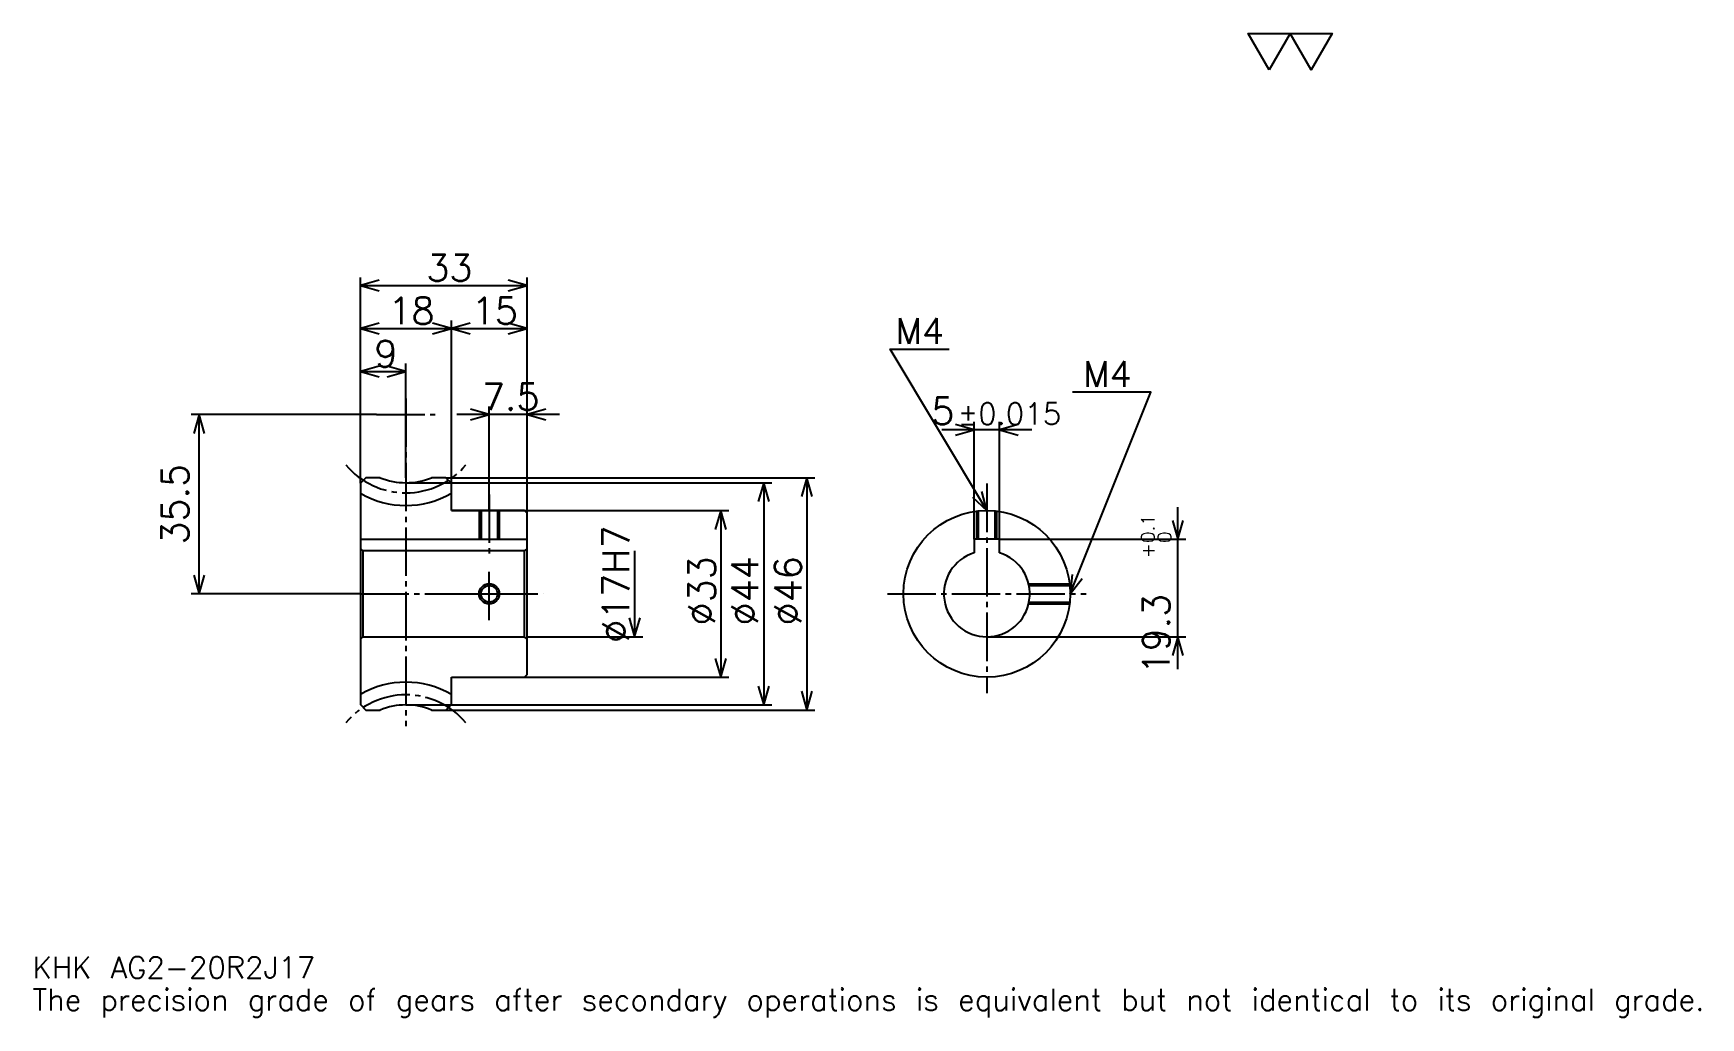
# Model space of a CAD drawing. Extents: x 11 to 341, y 4 to 199.
import ezdxf

# ---------------------------------------------------------------- set-up
doc = ezdxf.new("R2010")
doc.units = 0
doc.linetypes.add('DASHDOT', pattern=[12.774193, 9.580645, -1.064516, 1.064516, -1.064516])
doc.layers.get('0').update_dxf_attribs({"linetype": 'CONTINUOUS'})
doc.layers.add('DASHDOT', color=6, linetype='DASHDOT')
doc.styles.add('KANJI', font='TXT', dxfattribs={"bigfont": 'BIGFONT'})

msp = doc.modelspace()

# ---------------------------------------------------------------- linework, layer by layer
at = {"color": 5}
for p, q in [((75.580643, 110.822578), (75.580643, 150.467743)), ((75.580643, 148.870972), (108.580643, 148.870972)), ((108.580643, 110.822578), (108.580643, 150.467743)), ((93.580643, 110.822578), (93.580643, 141.951614)), ((75.580643, 140.354828), (93.580643, 140.354828)), ((93.580643, 140.354828), (108.580643, 140.354828)), ((84.580643, 110.822578), (84.580643, 133.435486)), ((75.580643, 131.838715), (84.580643, 131.838715)), ((78.774193, 123.322578), (42.048386, 123.322578)), ((43.645157, 87.822578), (43.645157, 123.322578)), ((114.967743, 123.322578), (94.693542, 123.322578)), ((101.080643, 110.822578), (101.080643, 124.919357)), ((208.483871, 120.290321), (190.709671, 120.290321)), ((197.096771, 98.622581), (197.096771, 121.8871)), ((202.096771, 98.622581), (202.096771, 121.8871)), ((75.580643, 109.758064), (75.580643, 110.822578)), ((84.580643, 109.822578), (108.580643, 109.822578)), ((92.516129, 110.822578), (108.580643, 110.822578)), ((93.580643, 109.758064), (93.580643, 110.822578)), ((101.080643, 104.322578), (101.080643, 110.822578)), ((101.080643, 104.322578), (101.080643, 110.822578)), ((108.580643, 110.822578), (165.532257, 110.822578)), ((108.580643, 103.822578), (108.580643, 110.822578)), ((108.580643, 109.822578), (157.016129, 109.822578)), ((155.419357, 109.822578), (155.419357, 65.822578)), ((163.935486, 110.822578), (163.935486, 64.822578)), ((93.580643, 104.322578), (108.580643, 104.322578)), ((108.580643, 104.322578), (148.5, 104.322578)), ((146.903229, 104.322578), (146.903229, 71.322578)), ((237.3871, 72.935486), (237.3871, 105.009674)), ((129.870972, 96.322578), (129.870972, 79.322578)), ((202.096771, 98.622581), (238.983871, 98.622581)), ((75.580643, 87.822578), (42.048386, 87.822578)), ((108.580643, 79.322578), (131.467743, 79.322578)), ((199.596771, 79.322578), (238.983871, 79.322578)), ((93.580643, 71.322578), (108.580643, 71.322578)), ((108.580643, 71.322578), (148.5, 71.322578)), ((84.580643, 65.822578), (108.580643, 65.822578)), ((92.516129, 64.822578), (108.580643, 64.822578)), ((108.580643, 65.822578), (157.016129, 65.822578)), ((108.580643, 64.822578), (165.532257, 64.822578))]:
    msp.add_line(p, q, dxfattribs=at)
at = {"color": 4}
for p, q in [((75.580643, 98.622581), (108.580643, 98.622581)), ((108.580643, 96.822578), (108.080643, 96.322578)), ((75.580643, 78.822578), (76.080643, 79.322578)), ((108.580643, 78.822578), (108.080643, 79.322578))]:
    msp.add_line(p, q, dxfattribs=at)
at = {"color": 7}
msp.add_lwpolyline([(255.483871, 191.6129), (251.33226, 198.809036), (267.938721, 198.809036), (263.787109, 191.6129), (259.635498, 198.809036), (255.483871, 191.6129)], dxfattribs=at)
at = {"color": 5}
for points in [[(79.30645, 149.935486), (75.580643, 148.870972), (79.30645, 147.806442)], [(104.854836, 147.806442), (108.580643, 148.870972), (104.854836, 149.935486)], [(79.30645, 141.419357), (75.580643, 140.354828), (79.30645, 139.290314)], [(89.854836, 139.290314), (93.580643, 140.354828), (89.854836, 141.419357)], [(97.30645, 141.419357), (93.580643, 140.354828), (97.30645, 139.290314)], [(104.854836, 139.290314), (108.580643, 140.354828), (104.854836, 141.419357)], [(199.596771, 104.322578), (180.435486, 136.258057), (192.145157, 136.258057)], [(79.30645, 132.903229), (75.580643, 131.838715), (79.30645, 130.774185)], [(80.854836, 130.774185), (84.580643, 131.838715), (80.854836, 132.903229)], [(216.096771, 87.822578), (232.064514, 127.741928), (216.522583, 127.741928)], [(44.709675, 119.596771), (43.645157, 123.322578), (42.580643, 119.596771)], [(97.354836, 122.258057), (101.080643, 123.322578), (97.354836, 124.3871)], [(112.30645, 124.3871), (108.580643, 123.322578), (112.30645, 122.258057)], [(193.370972, 119.225807), (197.096771, 120.290321), (193.370972, 121.354843)], [(205.822571, 121.354843), (202.096771, 120.290321), (205.822571, 119.225807)], [(156.483871, 106.096771), (155.419357, 109.822578), (154.354843, 106.096771)], [(165, 107.096771), (163.935486, 110.822578), (162.870972, 107.096771)], [(196.767044, 106.969742), (199.596771, 104.322578), (198.592682, 108.065125)], [(147.967743, 100.596771), (146.903229, 104.322578), (145.838715, 100.596771)], [(236.322586, 102.348389), (237.3871, 98.622581), (238.451614, 102.348389)], [(42.580643, 91.548386), (43.645157, 87.822578), (44.709675, 91.548386)], [(216.492126, 91.677254), (216.096771, 87.822578), (218.468872, 90.886551)], [(128.806442, 83.048386), (129.870972, 79.322578), (130.935486, 83.048386)], [(238.451614, 75.596771), (237.3871, 79.322578), (236.322586, 75.596771)], [(145.838715, 75.048386), (146.903229, 71.322578), (147.967743, 75.048386)], [(154.354843, 69.548386), (155.419357, 65.822578), (156.483871, 69.548386)], [(162.870972, 68.548386), (163.935486, 64.822578), (165, 68.548386)]]:
    msp.add_lwpolyline(points, dxfattribs=at)
at = {"color": 4}
for points in [[(79.481621, 110.822578), (76.645157, 110.822578), (75.580643, 109.758064), (75.580643, 78.822578)], [(93.580643, 104.322578), (93.580643, 109.758064), (92.516129, 110.822578), (89.679665, 110.822578)], [(93.580643, 71.322578), (108.080643, 71.322578), (108.580643, 71.822578), (108.580643, 103.822578), (108.080643, 104.322578), (93.580643, 104.322578)], [(99.080643, 104.322578), (99.080643, 98.622581)], [(99.46064, 104.322578), (99.46064, 98.622581)], [(102.700645, 104.322578), (102.700645, 98.622581)], [(103.080643, 104.322578), (103.080643, 98.622581)], [(197.596771, 98.622581), (197.596771, 104.20092)], [(197.976776, 98.622581), (197.976776, 104.242859)], [(201.216766, 98.622581), (201.216766, 104.242859)], [(201.596771, 98.622581), (201.596771, 104.20092)], [(75.580643, 96.822578), (76.080643, 96.322578), (76.080643, 79.322578), (108.080643, 79.322578), (108.080643, 96.322578), (76.080643, 96.322578)], [(202.096771, 95.946617), (202.096771, 98.622581), (197.096771, 98.622581), (197.096771, 95.946617)], [(207.858124, 89.822578), (215.975113, 89.822578)], [(207.940964, 89.442581), (216.017044, 89.442581)], [(207.858124, 85.822578), (215.975113, 85.822578)], [(207.940964, 86.202576), (216.017044, 86.202576)], [(75.580643, 78.822578), (75.580643, 65.887093), (76.645157, 64.822578), (79.481621, 64.822578)], [(89.679665, 64.822578), (92.516129, 64.822578), (93.580643, 65.887093), (93.580643, 71.322578)]]:
    msp.add_lwpolyline(points, dxfattribs=at)
for centre, radius in [((199.596771, 87.822578), 16.5), ((101.080643, 87.822578), 1.62)]:
    msp.add_circle(centre, radius, dxfattribs=at)
at = {"color": 7}
msp.add_circle((101.080643, 87.822578), 2, dxfattribs=at)
at = {"color": 4}
for centre, radius, start, end in [((84.580643, 123.322578), 13.5, 247.80839416, 292.19160389), ((84.580643, 123.322578), 18, 239.99999955, 300.00000045), ((199.596771, 87.822578), 8.5, 107.10463483, 72.89536517), ((84.580643, 52.322578), 18, 59.99999955, 120.00000045), ((84.580643, 52.322578), 13.5, 67.80839611, 112.19160584)]:
    msp.add_arc(centre, radius, start, end, dxfattribs=at)
at = {"layer": 'DASHDOT', "color": 7}
for p, q in [((84.580643, 126.516129), (84.580643, 61.629028)), ((78.774193, 123.322578), (90.387093, 123.322578)), ((199.596771, 109.645157), (199.596771, 68.129028)), ((75.580643, 87.822578), (111.774193, 87.822578)), ((179.903229, 87.822578), (219.290314, 87.822578))]:
    msp.add_line(p, q, dxfattribs=at)
for points in [[(101.080643, 107.516129), (101.080643, 95.429031)], [(101.080643, 82.629028), (101.080643, 93.016129)], [(95.887093, 87.822578), (106.274193, 87.822578)]]:
    msp.add_lwpolyline(points, dxfattribs=at)
for centre, start, end in [((84.580643, 123.322578), 219.99999848, 320.00000352), ((84.580643, 52.322578), 39.99999648, 140.00000152)]:
    msp.add_arc(centre, 15.5, start, end, dxfattribs=at)

# ---------------------------------------------------------------- texts
at = {"color": 7, "style": 'KANJI'}
for s, height, p in [('33', 5.322581, (88.620964, 149.72258)), ('18', 5.322581, (81.120964, 141.206451)), ('15', 5.322581, (97.620964, 141.206451)), ('M4', 5.109678, (181.5, 137.322571)), ('9', 5.322581, (78.350807, 132.690323)), ('M4', 5.109678, (218.651611, 128.806458)), ('7.5', 5.322581, (99.641129, 124.174194)), ('5', 5.322581, (188.609909, 121.354843)), ('%%p0.015', 4.258065, (193.878601, 121.354843)), ('KHK AG2-20R2J17', 4.258065, (10.645162, 11.709678)), ('The precision grade of gears after secondary operations is equivalent but not identical to its original grade.', 4.258065, (10.645162, 5.322581))]:
    msp.add_text(s, height=height, dxfattribs=at).set_placement(p)
for s, height, p in [('35.5', 5.322581, (41.516125, 97.588707)), ('0.1', 2.66129, (232.809677, 97.884872)), ('%%c17H7', 5.322581, (128.806442, 78.108871)), ('0', 2.66129, (236.10968, 97.884872)), ('+', 2.66129, (232.809677, 94.904228)), ('%%c33', 5.322581, (145.838715, 81.568542)), ('%%c44', 5.322581, (154.354843, 81.568542)), ('%%c46', 5.322581, (162.870972, 81.568542)), ('19.3', 5.322581, (235.790329, 71.865997))]:
    msp.add_text(s, height=height, rotation=90, dxfattribs=at).set_placement(p)

doc.saveas('drawing.dxf')
